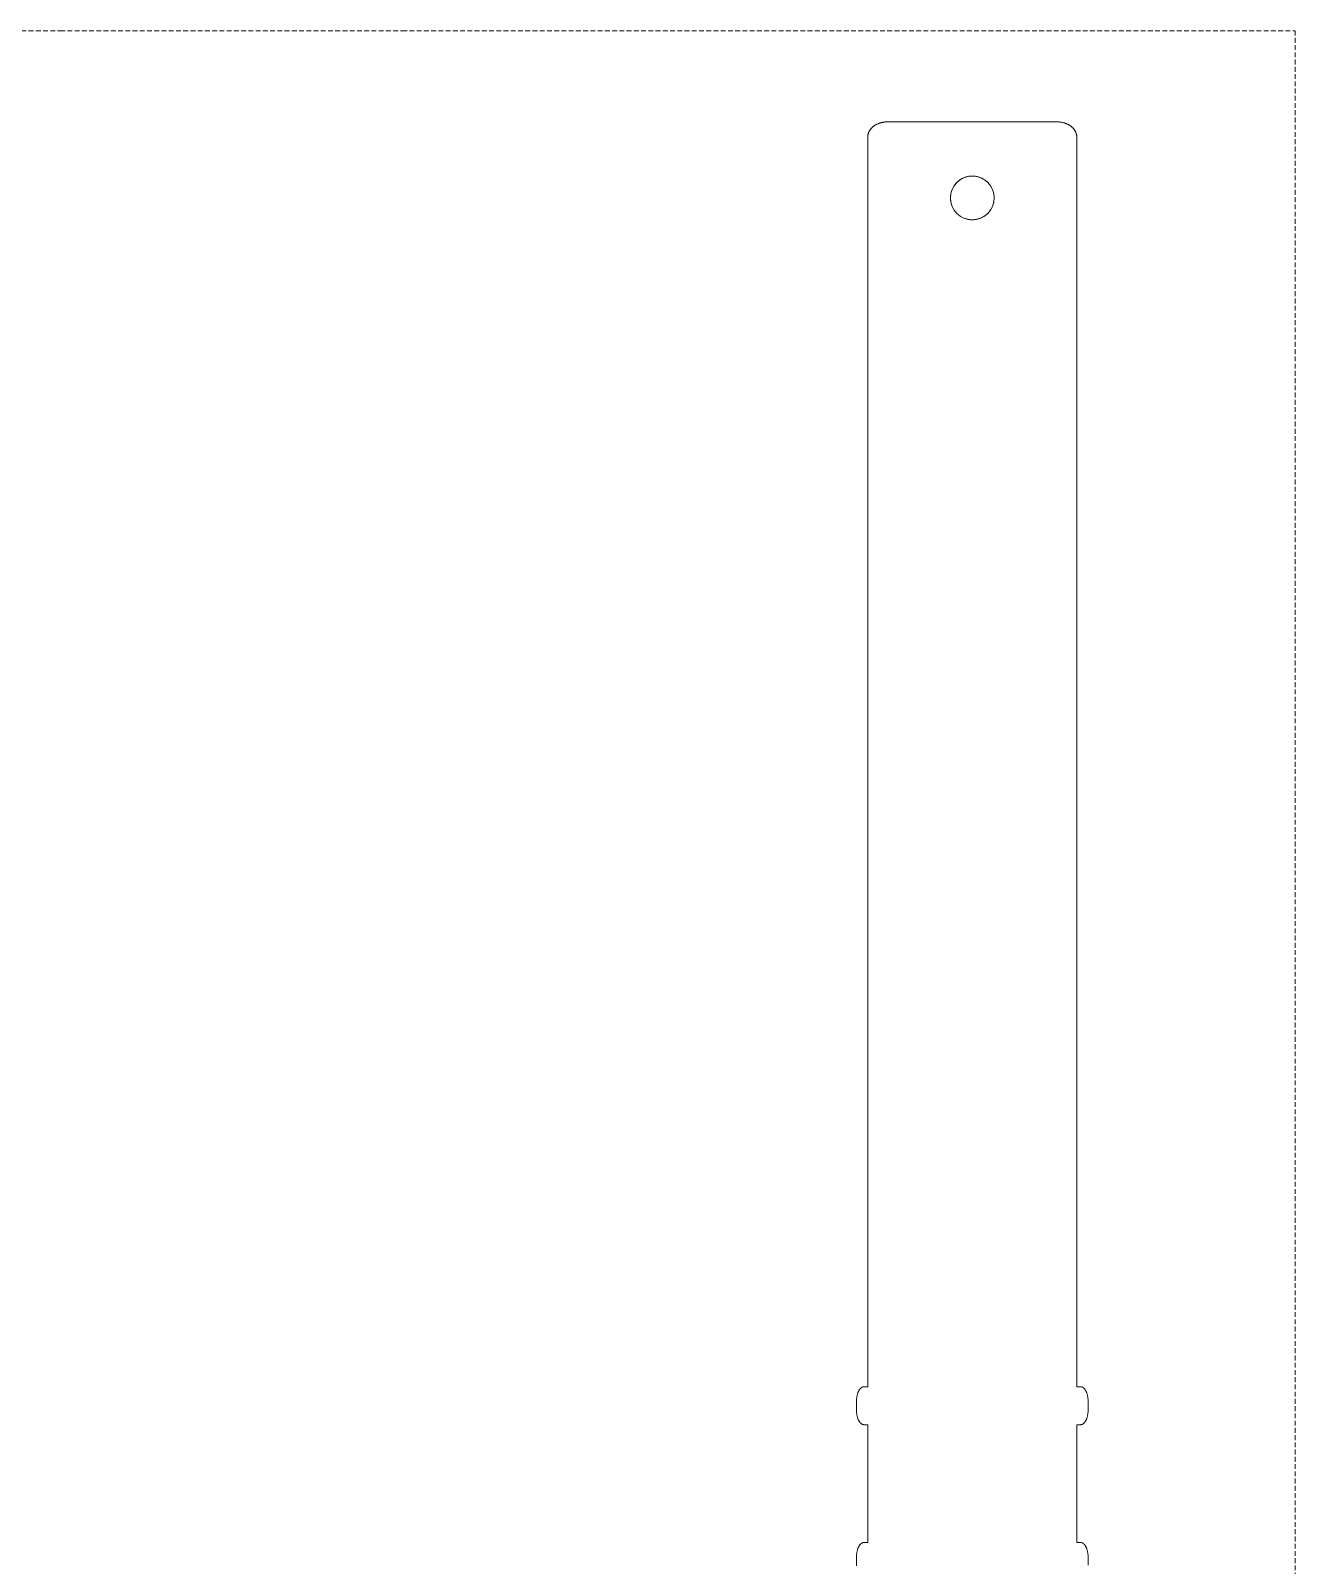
# Model space of a CAD drawing. Header units: millimetres. Extents: x -779 to 3049, y 55 to 2500.
# Drawn here: x 1187.6 to 1520.4, y 412.8 to 816.7 of the extents above; entities that cross this region are included whole.
import ezdxf

# ---------------------------------------------------------------- set-up
doc = ezdxf.new("R2010")
doc.units = ezdxf.units.MM
doc.linetypes.add('HIDDEN', pattern=[1.905, 1.27, -0.635])
doc.layers.add('ZANO_R', color=7, linetype='Continuous', lineweight=0)
doc.layers.add('ZANO_R_przerywana', color=7, linetype='HIDDEN', lineweight=0)

msp = doc.modelspace()

# ---------------------------------------------------------------- linework, layer by layer
at = {"layer": 'ZANO_R'}
for p, q in [((1409.37, 791.49), (1409.28, 791.42)), ((1409.46, 791.56), (1409.37, 791.49)), ((1409.56, 791.63), (1409.46, 791.56)), ((1409.65, 791.69), (1409.56, 791.63)), ((1409.75, 791.76), (1409.65, 791.69)), ((1409.85, 791.82), (1409.75, 791.76)), ((1409.95, 791.88), (1409.85, 791.82)), ((1410.05, 791.94), (1409.95, 791.88)), ((1410.15, 791.99), (1410.05, 791.94)), ((1410.26, 792.04), (1410.15, 791.99)), ((1410.36, 792.09), (1410.26, 792.04)), ((1410.47, 792.14), (1410.36, 792.09)), ((1410.58, 792.19), (1410.47, 792.14)), ((1410.69, 792.23), (1410.58, 792.19)), ((1410.79, 792.27), (1410.69, 792.23)), ((1410.9, 792.31), (1410.79, 792.27)), ((1411.02, 792.35), (1410.9, 792.31)), ((1411.13, 792.39), (1411.02, 792.35)), ((1411.25, 792.42), (1411.13, 792.39)), ((1411.37, 792.45), (1411.25, 792.42)), ((1411.5, 792.48), (1411.37, 792.45)), ((1411.62, 792.51), (1411.5, 792.48)), ((1411.74, 792.54), (1411.62, 792.51)), ((1411.86, 792.56), (1411.74, 792.54)), ((1411.99, 792.58), (1411.86, 792.56)), ((1412.11, 792.6), (1411.99, 792.58)), ((1412.23, 792.61), (1412.11, 792.6)), ((1412.36, 792.63), (1412.23, 792.61)), ((1412.48, 792.64), (1412.36, 792.63)), ((1412.61, 792.65), (1412.48, 792.64)), ((1412.73, 792.65), (1412.61, 792.65)), ((1412.86, 792.66), (1412.73, 792.65)), ((1412.98, 792.66), (1412.86, 792.66)), ((1418.29, 792.66), (1412.98, 792.66)), ((1419.26, 792.66), (1418.29, 792.66)), ((1451.46, 792.66), (1419.26, 792.66)), ((1452.43, 792.66), (1451.46, 792.66)), ((1457.74, 792.66), (1452.43, 792.66)), ((1457.86, 792.66), (1457.74, 792.66)), ((1457.99, 792.65), (1457.86, 792.66)), ((1458.11, 792.65), (1457.99, 792.65)), ((1458.24, 792.64), (1458.11, 792.65)), ((1458.36, 792.63), (1458.24, 792.64)), ((1458.49, 792.61), (1458.36, 792.63)), ((1458.61, 792.6), (1458.49, 792.61)), ((1458.73, 792.58), (1458.61, 792.6)), ((1458.86, 792.56), (1458.73, 792.58)), ((1458.98, 792.54), (1458.86, 792.56)), ((1459.1, 792.51), (1458.98, 792.54)), ((1459.22, 792.48), (1459.1, 792.51)), ((1459.35, 792.45), (1459.22, 792.48)), ((1459.47, 792.42), (1459.35, 792.45)), ((1459.59, 792.39), (1459.47, 792.42)), ((1459.71, 792.35), (1459.59, 792.39)), ((1459.82, 792.31), (1459.71, 792.35)), ((1459.93, 792.27), (1459.82, 792.31)), ((1460.04, 792.23), (1459.93, 792.27)), ((1460.14, 792.19), (1460.04, 792.23)), ((1460.25, 792.14), (1460.14, 792.19)), ((1460.36, 792.09), (1460.25, 792.14)), ((1460.46, 792.04), (1460.36, 792.09)), ((1460.57, 791.99), (1460.46, 792.04)), ((1460.67, 791.94), (1460.57, 791.99)), ((1460.77, 791.88), (1460.67, 791.94)), ((1460.87, 791.82), (1460.77, 791.88)), ((1460.97, 791.76), (1460.87, 791.82)), ((1461.07, 791.69), (1460.97, 791.76)), ((1461.17, 791.63), (1461.07, 791.69)), ((1461.26, 791.56), (1461.17, 791.63)), ((1461.35, 791.49), (1461.26, 791.56)), ((1461.44, 791.42), (1461.35, 791.49)), ((1407.87, 788.85), (1407.86, 788.76)), ((1407.86, 788.76), (1407.86, 788.66)), ((1407.86, 788.66), (1407.86, 757.66)), ((1407.89, 789.05), (1407.87, 788.95)), ((1407.87, 788.95), (1407.87, 788.85)), ((1407.9, 789.15), (1407.89, 789.05)), ((1407.92, 789.25), (1407.9, 789.15)), ((1407.94, 789.34), (1407.92, 789.25)), ((1407.96, 789.44), (1407.94, 789.34)), ((1407.99, 789.54), (1407.96, 789.44)), ((1408.02, 789.64), (1407.99, 789.54)), ((1408.05, 789.73), (1408.02, 789.64)), ((1408.09, 789.83), (1408.05, 789.73)), ((1408.13, 789.93), (1408.09, 789.83)), ((1408.17, 790.02), (1408.13, 789.93)), ((1408.21, 790.11), (1408.17, 790.02)), ((1408.26, 790.2), (1408.21, 790.11)), ((1408.31, 790.3), (1408.26, 790.2)), ((1408.36, 790.39), (1408.31, 790.3)), ((1408.42, 790.48), (1408.36, 790.39)), ((1408.48, 790.56), (1408.42, 790.48)), ((1408.54, 790.65), (1408.48, 790.56)), ((1408.61, 790.73), (1408.54, 790.65)), ((1408.67, 790.82), (1408.61, 790.73)), ((1408.74, 790.9), (1408.67, 790.82)), ((1408.81, 790.98), (1408.74, 790.9)), ((1408.89, 791.06), (1408.81, 790.98)), ((1408.96, 791.13), (1408.89, 791.06)), ((1409.04, 791.21), (1408.96, 791.13)), ((1409.12, 791.28), (1409.04, 791.21)), ((1409.2, 791.35), (1409.12, 791.28)), ((1409.28, 791.42), (1409.2, 791.35)), ((1461.52, 791.35), (1461.44, 791.42)), ((1461.6, 791.28), (1461.52, 791.35)), ((1461.68, 791.21), (1461.6, 791.28)), ((1461.76, 791.13), (1461.68, 791.21)), ((1461.83, 791.06), (1461.76, 791.13)), ((1461.91, 790.98), (1461.83, 791.06)), ((1461.98, 790.9), (1461.91, 790.98)), ((1462.05, 790.82), (1461.98, 790.9)), ((1462.11, 790.73), (1462.05, 790.82)), ((1462.18, 790.65), (1462.11, 790.73)), ((1462.24, 790.56), (1462.18, 790.65)), ((1462.3, 790.48), (1462.24, 790.56)), ((1462.36, 790.39), (1462.3, 790.48)), ((1462.41, 790.3), (1462.36, 790.39)), ((1462.46, 790.2), (1462.41, 790.3)), ((1462.51, 790.11), (1462.46, 790.2)), ((1462.55, 790.02), (1462.51, 790.11)), ((1462.6, 789.93), (1462.55, 790.02)), ((1462.63, 789.83), (1462.6, 789.93)), ((1462.67, 789.73), (1462.63, 789.83)), ((1462.7, 789.64), (1462.67, 789.73)), ((1462.73, 789.54), (1462.7, 789.64)), ((1462.76, 789.44), (1462.73, 789.54)), ((1462.78, 789.34), (1462.76, 789.44)), ((1462.8, 789.25), (1462.78, 789.34)), ((1462.82, 789.15), (1462.8, 789.25)), ((1462.84, 789.05), (1462.82, 789.15)), ((1462.85, 788.95), (1462.84, 789.05)), ((1462.85, 788.85), (1462.85, 788.95)), ((1462.86, 788.76), (1462.85, 788.85)), ((1462.86, 788.66), (1462.86, 788.76)), ((1462.86, 757.66), (1462.86, 788.66)), ((1430.3, 775.39), (1430.21, 775.21)), ((1430.4, 775.56), (1430.3, 775.39)), ((1430.5, 775.73), (1430.4, 775.56)), ((1430.61, 775.89), (1430.5, 775.73)), ((1430.72, 776.05), (1430.61, 775.89)), ((1430.84, 776.21), (1430.72, 776.05)), ((1430.96, 776.36), (1430.84, 776.21)), ((1431.09, 776.51), (1430.96, 776.36)), ((1431.23, 776.65), (1431.09, 776.51)), ((1431.36, 776.79), (1431.23, 776.65)), ((1431.51, 776.92), (1431.36, 776.79)), ((1431.66, 777.05), (1431.51, 776.92)), ((1431.81, 777.18), (1431.66, 777.05)), ((1431.96, 777.3), (1431.81, 777.18)), ((1432.12, 777.41), (1431.96, 777.3)), ((1432.29, 777.52), (1432.12, 777.41)), ((1432.46, 777.62), (1432.29, 777.52)), ((1432.63, 777.72), (1432.46, 777.62)), ((1432.8, 777.81), (1432.63, 777.72)), ((1432.98, 777.89), (1432.8, 777.81)), ((1433.16, 777.97), (1432.98, 777.89)), ((1433.34, 778.04), (1433.16, 777.97)), ((1433.53, 778.11), (1433.34, 778.04)), ((1433.71, 778.17), (1433.53, 778.11)), ((1433.9, 778.22), (1433.71, 778.17)), ((1434.09, 778.26), (1433.9, 778.22)), ((1434.29, 778.3), (1434.09, 778.26)), ((1434.48, 778.34), (1434.29, 778.3)), ((1434.67, 778.37), (1434.48, 778.34)), ((1434.87, 778.39), (1434.67, 778.37)), ((1435.07, 778.4), (1434.87, 778.39)), ((1435.26, 778.41), (1435.07, 778.4)), ((1435.46, 778.41), (1435.26, 778.41)), ((1435.65, 778.4), (1435.46, 778.41)), ((1435.85, 778.39), (1435.65, 778.4)), ((1436.05, 778.37), (1435.85, 778.39)), ((1436.24, 778.34), (1436.05, 778.37)), ((1436.43, 778.31), (1436.24, 778.34)), ((1436.63, 778.27), (1436.43, 778.31)), ((1436.82, 778.22), (1436.63, 778.27)), ((1437.01, 778.17), (1436.82, 778.22)), ((1437.19, 778.11), (1437.01, 778.17)), ((1437.38, 778.04), (1437.19, 778.11)), ((1437.56, 777.97), (1437.38, 778.04)), ((1437.74, 777.89), (1437.56, 777.97)), ((1437.92, 777.81), (1437.74, 777.89)), ((1438.09, 777.72), (1437.92, 777.81)), ((1438.26, 777.62), (1438.09, 777.72)), ((1438.43, 777.52), (1438.26, 777.62)), ((1438.6, 777.41), (1438.43, 777.52)), ((1438.76, 777.3), (1438.6, 777.41)), ((1438.91, 777.18), (1438.76, 777.3)), ((1439.06, 777.05), (1438.91, 777.18)), ((1439.21, 776.93), (1439.06, 777.05)), ((1439.36, 776.79), (1439.21, 776.93)), ((1439.49, 776.65), (1439.36, 776.79)), ((1439.63, 776.51), (1439.49, 776.65)), ((1439.76, 776.36), (1439.63, 776.51)), ((1439.88, 776.21), (1439.76, 776.36)), ((1440, 776.05), (1439.88, 776.21)), ((1440.11, 775.89), (1440, 776.05)), ((1440.22, 775.73), (1440.11, 775.89)), ((1440.32, 775.56), (1440.22, 775.73)), ((1440.42, 775.39), (1440.32, 775.56)), ((1440.51, 775.21), (1440.42, 775.39)), ((1429.62, 772.95), (1429.61, 772.75)), ((1429.61, 772.75), (1429.61, 772.56)), ((1429.61, 772.56), (1429.62, 772.36)), ((1429.63, 773.15), (1429.62, 772.95)), ((1429.62, 772.36), (1429.63, 772.17)), ((1429.65, 773.34), (1429.63, 773.15)), ((1429.63, 772.17), (1429.65, 771.97)), ((1429.68, 773.54), (1429.65, 773.34)), ((1429.65, 771.97), (1429.68, 771.78)), ((1429.71, 773.73), (1429.68, 773.54)), ((1429.68, 771.78), (1429.71, 771.58)), ((1429.75, 773.92), (1429.71, 773.73)), ((1429.71, 771.58), (1429.75, 771.39)), ((1429.8, 774.11), (1429.75, 773.92)), ((1429.75, 771.39), (1429.8, 771.2)), ((1429.85, 774.3), (1429.8, 774.11)), ((1429.91, 774.49), (1429.85, 774.3)), ((1429.98, 774.67), (1429.91, 774.49)), ((1430.05, 774.86), (1429.98, 774.67)), ((1430.13, 775.04), (1430.05, 774.86)), ((1430.21, 775.21), (1430.13, 775.04)), ((1440.59, 775.04), (1440.51, 775.21)), ((1440.67, 774.86), (1440.59, 775.04)), ((1440.74, 774.67), (1440.67, 774.86)), ((1440.81, 774.49), (1440.74, 774.67)), ((1440.87, 774.3), (1440.81, 774.49)), ((1440.92, 774.11), (1440.87, 774.3)), ((1440.97, 773.92), (1440.92, 774.11)), ((1440.92, 771.2), (1440.97, 771.39)), ((1441.01, 773.73), (1440.97, 773.92)), ((1440.97, 771.39), (1441.01, 771.58)), ((1441.04, 773.54), (1441.01, 773.73)), ((1441.01, 771.58), (1441.04, 771.78)), ((1441.07, 773.34), (1441.04, 773.54)), ((1441.04, 771.78), (1441.07, 771.97)), ((1441.09, 773.15), (1441.07, 773.34)), ((1441.07, 771.97), (1441.09, 772.17)), ((1441.1, 772.95), (1441.09, 773.15)), ((1441.09, 772.17), (1441.1, 772.36)), ((1441.11, 772.75), (1441.1, 772.95)), ((1441.1, 772.36), (1441.11, 772.56)), ((1441.11, 772.56), (1441.11, 772.75)), ((1429.8, 771.2), (1429.85, 771.01)), ((1429.85, 771.01), (1429.91, 770.82)), ((1429.91, 770.82), (1429.98, 770.64)), ((1429.98, 770.64), (1430.05, 770.46)), ((1430.05, 770.46), (1430.13, 770.28)), ((1430.13, 770.28), (1430.21, 770.1)), ((1430.21, 770.1), (1430.3, 769.92)), ((1430.3, 769.92), (1430.4, 769.75)), ((1430.4, 769.75), (1430.5, 769.58)), ((1430.5, 769.58), (1430.61, 769.42)), ((1430.61, 769.42), (1430.72, 769.26)), ((1430.72, 769.26), (1430.84, 769.1)), ((1430.84, 769.1), (1430.96, 768.95)), ((1430.96, 768.95), (1431.09, 768.8)), ((1431.09, 768.8), (1431.23, 768.66)), ((1431.23, 768.66), (1431.36, 768.52)), ((1431.36, 768.52), (1431.51, 768.39)), ((1431.51, 768.39), (1431.66, 768.26)), ((1431.66, 768.26), (1431.81, 768.13)), ((1431.81, 768.13), (1431.97, 768.02)), ((1431.97, 768.02), (1432.13, 767.9)), ((1432.13, 767.9), (1432.29, 767.79)), ((1432.29, 767.79), (1432.46, 767.69)), ((1432.46, 767.69), (1432.63, 767.6)), ((1432.63, 767.6), (1432.8, 767.51)), ((1432.8, 767.51), (1432.98, 767.42)), ((1432.98, 767.42), (1433.16, 767.34)), ((1433.16, 767.34), (1433.34, 767.27)), ((1433.34, 767.27), (1433.53, 767.21)), ((1437.19, 767.21), (1437.38, 767.27)), ((1437.38, 767.27), (1437.56, 767.34)), ((1437.56, 767.34), (1437.74, 767.42)), ((1437.74, 767.42), (1437.92, 767.51)), ((1437.92, 767.51), (1438.09, 767.6)), ((1438.09, 767.6), (1438.26, 767.69)), ((1438.26, 767.69), (1438.43, 767.8)), ((1438.43, 767.8), (1438.6, 767.9)), ((1438.6, 767.9), (1438.76, 768.02)), ((1438.76, 768.02), (1438.91, 768.13)), ((1438.91, 768.13), (1439.07, 768.26)), ((1439.07, 768.26), (1439.21, 768.39)), ((1439.21, 768.39), (1439.36, 768.52)), ((1439.36, 768.52), (1439.5, 768.66)), ((1439.5, 768.66), (1439.63, 768.8)), ((1439.63, 768.8), (1439.76, 768.95)), ((1439.76, 768.95), (1439.88, 769.1)), ((1439.88, 769.1), (1440, 769.26)), ((1440, 769.26), (1440.11, 769.42)), ((1440.11, 769.42), (1440.22, 769.59)), ((1440.22, 769.59), (1440.32, 769.75)), ((1440.32, 769.75), (1440.42, 769.92)), ((1440.42, 769.92), (1440.51, 770.1)), ((1440.51, 770.1), (1440.59, 770.28)), ((1440.59, 770.28), (1440.67, 770.46)), ((1440.67, 770.46), (1440.74, 770.64)), ((1440.74, 770.64), (1440.81, 770.82)), ((1440.81, 770.82), (1440.87, 771.01)), ((1440.87, 771.01), (1440.92, 771.2)), ((1433.53, 767.21), (1433.72, 767.15)), ((1433.72, 767.15), (1433.9, 767.09)), ((1433.9, 767.09), (1434.1, 767.05)), ((1434.1, 767.05), (1434.29, 767.01)), ((1434.29, 767.01), (1434.48, 766.97)), ((1434.48, 766.97), (1434.68, 766.95)), ((1434.68, 766.95), (1434.87, 766.93)), ((1434.87, 766.93), (1435.07, 766.91)), ((1435.07, 766.91), (1435.26, 766.91)), ((1435.26, 766.91), (1435.46, 766.91)), ((1435.46, 766.91), (1435.66, 766.91)), ((1435.66, 766.91), (1435.85, 766.93)), ((1435.85, 766.93), (1436.05, 766.95)), ((1436.05, 766.95), (1436.24, 766.97)), ((1436.24, 766.97), (1436.43, 767.01)), ((1436.43, 767.01), (1436.63, 767.05)), ((1436.63, 767.05), (1436.82, 767.09)), ((1436.82, 767.09), (1437.01, 767.15)), ((1437.01, 767.15), (1437.19, 767.21)), ((1407.86, 757.66), (1407.86, 511.38)), ((1462.86, 511.38), (1462.86, 757.66)), ((1407.86, 511.38), (1407.86, 459.85)), ((1462.86, 459.85), (1462.86, 511.38)), ((1404.88, 456.39), (1404.87, 456.21)), ((1404.89, 456.58), (1404.88, 456.39)), ((1404.91, 456.76), (1404.89, 456.58)), ((1404.94, 456.95), (1404.91, 456.76)), ((1404.97, 457.14), (1404.94, 456.95)), ((1405, 457.32), (1404.97, 457.14)), ((1405.04, 457.51), (1405, 457.32)), ((1405.08, 457.69), (1405.04, 457.51)), ((1405.13, 457.86), (1405.08, 457.69)), ((1405.19, 458.04), (1405.13, 457.86)), ((1405.24, 458.21), (1405.19, 458.04)), ((1405.28, 458.29), (1405.24, 458.21)), ((1405.31, 458.37), (1405.28, 458.29)), ((1405.34, 458.45), (1405.31, 458.37)), ((1405.37, 458.53), (1405.34, 458.45)), ((1405.41, 458.6), (1405.37, 458.53)), ((1405.45, 458.68), (1405.41, 458.6)), ((1405.48, 458.75), (1405.45, 458.68)), ((1405.52, 458.82), (1405.48, 458.75)), ((1405.56, 458.89), (1405.52, 458.82)), ((1405.6, 458.95), (1405.56, 458.89)), ((1405.64, 459.02), (1405.6, 458.95)), ((1405.68, 459.08), (1405.64, 459.02)), ((1405.72, 459.14), (1405.68, 459.08)), ((1405.77, 459.2), (1405.72, 459.14)), ((1405.81, 459.25), (1405.77, 459.2)), ((1405.85, 459.3), (1405.81, 459.25)), ((1405.9, 459.36), (1405.85, 459.3)), ((1405.94, 459.4), (1405.9, 459.36)), ((1405.99, 459.45), (1405.94, 459.4)), ((1406.03, 459.49), (1405.99, 459.45)), ((1406.08, 459.53), (1406.03, 459.49)), ((1406.12, 459.57), (1406.08, 459.53)), ((1406.15, 459.59), (1406.12, 459.57)), ((1406.17, 459.6), (1406.15, 459.59)), ((1406.19, 459.62), (1406.17, 459.6)), ((1406.22, 459.64), (1406.19, 459.62)), ((1406.24, 459.65), (1406.22, 459.64)), ((1406.26, 459.67), (1406.24, 459.65)), ((1406.29, 459.68), (1406.26, 459.67)), ((1406.31, 459.7), (1406.29, 459.68)), ((1406.33, 459.71), (1406.31, 459.7)), ((1406.36, 459.72), (1406.33, 459.71)), ((1406.38, 459.73), (1406.36, 459.72)), ((1406.4, 459.74), (1406.38, 459.73)), ((1406.43, 459.75), (1406.4, 459.74)), ((1406.45, 459.76), (1406.43, 459.75)), ((1406.47, 459.77), (1406.45, 459.76)), ((1406.5, 459.78), (1406.47, 459.77)), ((1406.52, 459.79), (1406.5, 459.78)), ((1406.54, 459.8), (1406.52, 459.79)), ((1406.57, 459.81), (1406.54, 459.8)), ((1406.59, 459.81), (1406.57, 459.81)), ((1406.61, 459.82), (1406.59, 459.81)), ((1406.64, 459.82), (1406.61, 459.82)), ((1406.66, 459.83), (1406.64, 459.82)), ((1406.68, 459.83), (1406.66, 459.83)), ((1406.7, 459.84), (1406.68, 459.83)), ((1406.73, 459.84), (1406.7, 459.84)), ((1406.75, 459.84), (1406.73, 459.84)), ((1406.77, 459.85), (1406.75, 459.84)), ((1406.79, 459.85), (1406.77, 459.85)), ((1406.82, 459.85), (1406.79, 459.85)), ((1406.84, 459.85), (1406.82, 459.85)), ((1406.86, 459.85), (1406.84, 459.85)), ((1407.86, 459.85), (1406.86, 459.85)), ((1463.86, 459.85), (1462.86, 459.85)), ((1463.88, 459.85), (1463.86, 459.85)), ((1463.9, 459.85), (1463.88, 459.85)), ((1463.93, 459.85), (1463.9, 459.85)), ((1463.95, 459.85), (1463.93, 459.85)), ((1463.97, 459.84), (1463.95, 459.85)), ((1463.99, 459.84), (1463.97, 459.84)), ((1464.02, 459.84), (1463.99, 459.84)), ((1464.04, 459.83), (1464.02, 459.84)), ((1464.06, 459.83), (1464.04, 459.83)), ((1464.09, 459.82), (1464.06, 459.83)), ((1464.11, 459.82), (1464.09, 459.82)), ((1464.13, 459.81), (1464.11, 459.82)), ((1464.15, 459.81), (1464.13, 459.81)), ((1464.18, 459.8), (1464.15, 459.81)), ((1464.2, 459.79), (1464.18, 459.8)), ((1464.22, 459.78), (1464.2, 459.79)), ((1464.25, 459.77), (1464.22, 459.78)), ((1464.27, 459.76), (1464.25, 459.77)), ((1464.29, 459.75), (1464.27, 459.76)), ((1464.32, 459.74), (1464.29, 459.75)), ((1464.34, 459.73), (1464.32, 459.74)), ((1464.36, 459.72), (1464.34, 459.73)), ((1464.39, 459.71), (1464.36, 459.72)), ((1464.41, 459.7), (1464.39, 459.71)), ((1464.43, 459.68), (1464.41, 459.7)), ((1464.46, 459.67), (1464.43, 459.68)), ((1464.48, 459.65), (1464.46, 459.67)), ((1464.5, 459.64), (1464.48, 459.65)), ((1464.53, 459.62), (1464.5, 459.64)), ((1464.55, 459.6), (1464.53, 459.62)), ((1464.57, 459.59), (1464.55, 459.6)), ((1464.6, 459.57), (1464.57, 459.59)), ((1464.64, 459.53), (1464.6, 459.57)), ((1464.69, 459.49), (1464.64, 459.53)), ((1464.73, 459.45), (1464.69, 459.49)), ((1464.78, 459.4), (1464.73, 459.45)), ((1464.82, 459.36), (1464.78, 459.4)), ((1464.87, 459.3), (1464.82, 459.36)), ((1464.91, 459.25), (1464.87, 459.3)), ((1464.95, 459.2), (1464.91, 459.25)), ((1465, 459.14), (1464.95, 459.2)), ((1465.04, 459.08), (1465, 459.14)), ((1465.08, 459.02), (1465.04, 459.08)), ((1465.12, 458.95), (1465.08, 459.02)), ((1465.16, 458.89), (1465.12, 458.95)), ((1465.2, 458.82), (1465.16, 458.89)), ((1465.24, 458.75), (1465.2, 458.82)), ((1465.27, 458.68), (1465.24, 458.75)), ((1465.31, 458.6), (1465.27, 458.68)), ((1465.35, 458.53), (1465.31, 458.6)), ((1465.38, 458.45), (1465.35, 458.53)), ((1465.41, 458.37), (1465.38, 458.45)), ((1465.45, 458.29), (1465.41, 458.37)), ((1465.48, 458.21), (1465.45, 458.29)), ((1465.53, 458.04), (1465.48, 458.21)), ((1465.59, 457.86), (1465.53, 458.04)), ((1465.64, 457.69), (1465.59, 457.86)), ((1465.68, 457.51), (1465.64, 457.69)), ((1465.72, 457.32), (1465.68, 457.51)), ((1465.75, 457.14), (1465.72, 457.32)), ((1465.78, 456.95), (1465.75, 457.14)), ((1465.81, 456.76), (1465.78, 456.95)), ((1465.83, 456.58), (1465.81, 456.76)), ((1465.84, 456.39), (1465.83, 456.58)), ((1465.85, 456.21), (1465.84, 456.39)), ((1404.87, 456.21), (1404.86, 456.03)), ((1404.86, 456.03), (1404.86, 455.85)), ((1404.86, 455.85), (1404.86, 453.85)), ((1404.86, 453.85), (1404.86, 453.67)), ((1404.86, 453.67), (1404.87, 453.49)), ((1404.87, 453.49), (1404.88, 453.31)), ((1404.88, 453.31), (1404.89, 453.12)), ((1404.89, 453.12), (1404.91, 452.94)), ((1404.91, 452.94), (1404.94, 452.75)), ((1404.94, 452.75), (1404.97, 452.56)), ((1404.97, 452.56), (1405, 452.38)), ((1405, 452.38), (1405.04, 452.19)), ((1465.68, 452.19), (1465.72, 452.38)), ((1465.72, 452.38), (1465.75, 452.56)), ((1465.75, 452.56), (1465.78, 452.75)), ((1465.78, 452.75), (1465.81, 452.94)), ((1465.81, 452.94), (1465.83, 453.12)), ((1465.83, 453.12), (1465.84, 453.31)), ((1465.84, 453.31), (1465.85, 453.49)), ((1465.86, 456.03), (1465.85, 456.21)), ((1465.85, 453.49), (1465.86, 453.67)), ((1465.86, 455.85), (1465.86, 456.03)), ((1465.86, 453.85), (1465.86, 455.85)), ((1465.86, 453.67), (1465.86, 453.85)), ((1405.04, 452.19), (1405.08, 452.01)), ((1405.08, 452.01), (1405.13, 451.83)), ((1405.13, 451.83), (1405.19, 451.66)), ((1405.19, 451.66), (1405.24, 451.49)), ((1405.24, 451.49), (1405.28, 451.41)), ((1405.28, 451.41), (1405.31, 451.33)), ((1405.31, 451.33), (1405.34, 451.25)), ((1405.34, 451.25), (1405.37, 451.17)), ((1405.37, 451.17), (1405.41, 451.1)), ((1405.41, 451.1), (1405.45, 451.02)), ((1405.45, 451.02), (1405.48, 450.95)), ((1405.48, 450.95), (1405.52, 450.88)), ((1405.52, 450.88), (1405.56, 450.81)), ((1405.56, 450.81), (1405.6, 450.74)), ((1405.6, 450.74), (1405.64, 450.68)), ((1405.64, 450.68), (1405.68, 450.62)), ((1405.68, 450.62), (1405.72, 450.56)), ((1405.72, 450.56), (1405.77, 450.5)), ((1405.77, 450.5), (1405.81, 450.45)), ((1405.81, 450.45), (1405.85, 450.39)), ((1405.85, 450.39), (1405.9, 450.34)), ((1405.9, 450.34), (1405.94, 450.3)), ((1405.94, 450.3), (1405.99, 450.25)), ((1405.99, 450.25), (1406.03, 450.21)), ((1406.03, 450.21), (1406.08, 450.17)), ((1406.08, 450.17), (1406.12, 450.13)), ((1406.12, 450.13), (1406.15, 450.11)), ((1406.15, 450.11), (1406.17, 450.1)), ((1406.17, 450.1), (1406.19, 450.08)), ((1406.19, 450.08), (1406.22, 450.06)), ((1406.22, 450.06), (1406.24, 450.05)), ((1406.24, 450.05), (1406.26, 450.03)), ((1406.26, 450.03), (1406.29, 450.02)), ((1406.29, 450.02), (1406.31, 450)), ((1406.31, 450), (1406.33, 449.99)), ((1406.33, 449.99), (1406.36, 449.98)), ((1406.36, 449.98), (1406.38, 449.97)), ((1406.38, 449.97), (1406.4, 449.96)), ((1406.4, 449.96), (1406.43, 449.94)), ((1406.43, 449.94), (1406.45, 449.93)), ((1406.45, 449.93), (1406.47, 449.93)), ((1406.47, 449.93), (1406.5, 449.92)), ((1406.5, 449.92), (1406.52, 449.91)), ((1406.52, 449.91), (1406.54, 449.9)), ((1406.54, 449.9), (1406.57, 449.89)), ((1406.57, 449.89), (1406.59, 449.89)), ((1406.59, 449.89), (1406.61, 449.88)), ((1406.61, 449.88), (1406.64, 449.88)), ((1406.64, 449.88), (1406.66, 449.87)), ((1406.66, 449.87), (1406.68, 449.87)), ((1406.68, 449.87), (1406.7, 449.86)), ((1406.7, 449.86), (1406.73, 449.86)), ((1406.73, 449.86), (1406.75, 449.86)), ((1406.75, 449.86), (1406.77, 449.85)), ((1406.77, 449.85), (1406.79, 449.85)), ((1406.79, 449.85), (1406.82, 449.85)), ((1406.82, 449.85), (1406.84, 449.85)), ((1406.84, 449.85), (1406.86, 449.85)), ((1406.86, 449.85), (1407.86, 449.85)), ((1407.86, 449.85), (1407.86, 418.85)), ((1462.86, 418.85), (1462.86, 449.85)), ((1462.86, 449.85), (1463.86, 449.85)), ((1463.86, 449.85), (1463.88, 449.85)), ((1463.88, 449.85), (1463.9, 449.85)), ((1463.9, 449.85), (1463.93, 449.85)), ((1463.93, 449.85), (1463.95, 449.85)), ((1463.95, 449.85), (1463.97, 449.86)), ((1463.97, 449.86), (1463.99, 449.86)), ((1463.99, 449.86), (1464.02, 449.86)), ((1464.02, 449.86), (1464.04, 449.87)), ((1464.04, 449.87), (1464.06, 449.87)), ((1464.06, 449.87), (1464.09, 449.88)), ((1464.09, 449.88), (1464.11, 449.88)), ((1464.11, 449.88), (1464.13, 449.89)), ((1464.13, 449.89), (1464.15, 449.89)), ((1464.15, 449.89), (1464.18, 449.9)), ((1464.18, 449.9), (1464.2, 449.91)), ((1464.2, 449.91), (1464.22, 449.92)), ((1464.22, 449.92), (1464.25, 449.93)), ((1464.25, 449.93), (1464.27, 449.93)), ((1464.27, 449.93), (1464.29, 449.94)), ((1464.29, 449.94), (1464.32, 449.96)), ((1464.32, 449.96), (1464.34, 449.97)), ((1464.34, 449.97), (1464.36, 449.98)), ((1464.36, 449.98), (1464.39, 449.99)), ((1464.39, 449.99), (1464.41, 450)), ((1464.41, 450), (1464.43, 450.02)), ((1464.43, 450.02), (1464.46, 450.03)), ((1464.46, 450.03), (1464.48, 450.05)), ((1464.48, 450.05), (1464.5, 450.06)), ((1464.5, 450.06), (1464.53, 450.08)), ((1464.53, 450.08), (1464.55, 450.1)), ((1464.55, 450.1), (1464.57, 450.11)), ((1464.57, 450.11), (1464.6, 450.13)), ((1464.6, 450.13), (1464.64, 450.17)), ((1464.64, 450.17), (1464.69, 450.21)), ((1464.69, 450.21), (1464.73, 450.25)), ((1464.73, 450.25), (1464.78, 450.3)), ((1464.78, 450.3), (1464.82, 450.34)), ((1464.82, 450.34), (1464.87, 450.39)), ((1464.87, 450.39), (1464.91, 450.45)), ((1464.91, 450.45), (1464.95, 450.5)), ((1464.95, 450.5), (1465, 450.56)), ((1465, 450.56), (1465.04, 450.62)), ((1465.04, 450.62), (1465.08, 450.68)), ((1465.08, 450.68), (1465.12, 450.74)), ((1465.12, 450.74), (1465.16, 450.81)), ((1465.16, 450.81), (1465.2, 450.88)), ((1465.2, 450.88), (1465.24, 450.95)), ((1465.24, 450.95), (1465.27, 451.02)), ((1465.27, 451.02), (1465.31, 451.1)), ((1465.31, 451.1), (1465.35, 451.17)), ((1465.35, 451.17), (1465.38, 451.25)), ((1465.38, 451.25), (1465.41, 451.33)), ((1465.41, 451.33), (1465.45, 451.41)), ((1465.45, 451.41), (1465.48, 451.49)), ((1465.48, 451.49), (1465.53, 451.66)), ((1465.53, 451.66), (1465.59, 451.83)), ((1465.59, 451.83), (1465.64, 452.01)), ((1465.64, 452.01), (1465.68, 452.19)), ((1404.94, 415.95), (1404.91, 415.76)), ((1404.97, 416.14), (1404.94, 415.95)), ((1405, 416.32), (1404.97, 416.14)), ((1405.04, 416.51), (1405, 416.32)), ((1405.08, 416.69), (1405.04, 416.51)), ((1405.13, 416.86), (1405.08, 416.69)), ((1405.19, 417.04), (1405.13, 416.86)), ((1405.24, 417.21), (1405.19, 417.04)), ((1405.28, 417.29), (1405.24, 417.21)), ((1405.31, 417.37), (1405.28, 417.29)), ((1405.34, 417.45), (1405.31, 417.37)), ((1405.37, 417.53), (1405.34, 417.45)), ((1405.41, 417.6), (1405.37, 417.53)), ((1405.45, 417.68), (1405.41, 417.6)), ((1405.48, 417.75), (1405.45, 417.68)), ((1405.52, 417.82), (1405.48, 417.75)), ((1405.56, 417.89), (1405.52, 417.82)), ((1405.6, 417.95), (1405.56, 417.89)), ((1405.64, 418.02), (1405.6, 417.95)), ((1405.68, 418.08), (1405.64, 418.02)), ((1405.72, 418.14), (1405.68, 418.08)), ((1405.77, 418.2), (1405.72, 418.14)), ((1405.81, 418.25), (1405.77, 418.2)), ((1405.85, 418.3), (1405.81, 418.25)), ((1405.9, 418.36), (1405.85, 418.3)), ((1405.94, 418.4), (1405.9, 418.36)), ((1405.99, 418.45), (1405.94, 418.4)), ((1406.03, 418.49), (1405.99, 418.45)), ((1406.08, 418.53), (1406.03, 418.49)), ((1406.12, 418.57), (1406.08, 418.53)), ((1406.15, 418.59), (1406.12, 418.57)), ((1406.17, 418.6), (1406.15, 418.59)), ((1406.19, 418.62), (1406.17, 418.6)), ((1406.22, 418.64), (1406.19, 418.62)), ((1406.24, 418.65), (1406.22, 418.64)), ((1406.26, 418.67), (1406.24, 418.65)), ((1406.29, 418.68), (1406.26, 418.67)), ((1406.31, 418.7), (1406.29, 418.68)), ((1406.33, 418.71), (1406.31, 418.7)), ((1406.36, 418.72), (1406.33, 418.71)), ((1406.38, 418.73), (1406.36, 418.72)), ((1406.4, 418.74), (1406.38, 418.73)), ((1406.43, 418.75), (1406.4, 418.74)), ((1406.45, 418.76), (1406.43, 418.75)), ((1406.47, 418.77), (1406.45, 418.76)), ((1406.5, 418.78), (1406.47, 418.77)), ((1406.52, 418.79), (1406.5, 418.78)), ((1406.54, 418.8), (1406.52, 418.79)), ((1406.57, 418.81), (1406.54, 418.8)), ((1406.59, 418.81), (1406.57, 418.81)), ((1406.61, 418.82), (1406.59, 418.81)), ((1406.64, 418.82), (1406.61, 418.82)), ((1406.66, 418.83), (1406.64, 418.82)), ((1406.68, 418.83), (1406.66, 418.83)), ((1406.7, 418.84), (1406.68, 418.83)), ((1406.73, 418.84), (1406.7, 418.84)), ((1406.75, 418.84), (1406.73, 418.84)), ((1406.77, 418.85), (1406.75, 418.84)), ((1406.79, 418.85), (1406.77, 418.85)), ((1406.82, 418.85), (1406.79, 418.85)), ((1406.84, 418.85), (1406.82, 418.85)), ((1406.86, 418.85), (1406.84, 418.85)), ((1407.86, 418.85), (1406.86, 418.85)), ((1463.86, 418.85), (1462.86, 418.85)), ((1463.88, 418.85), (1463.86, 418.85)), ((1463.9, 418.85), (1463.88, 418.85)), ((1463.93, 418.85), (1463.9, 418.85)), ((1463.95, 418.85), (1463.93, 418.85)), ((1463.97, 418.84), (1463.95, 418.85)), ((1463.99, 418.84), (1463.97, 418.84)), ((1464.02, 418.84), (1463.99, 418.84)), ((1464.04, 418.83), (1464.02, 418.84)), ((1464.06, 418.83), (1464.04, 418.83)), ((1464.09, 418.82), (1464.06, 418.83)), ((1464.11, 418.82), (1464.09, 418.82)), ((1464.13, 418.81), (1464.11, 418.82)), ((1464.15, 418.81), (1464.13, 418.81)), ((1464.18, 418.8), (1464.15, 418.81)), ((1464.2, 418.79), (1464.18, 418.8)), ((1464.22, 418.78), (1464.2, 418.79)), ((1464.25, 418.77), (1464.22, 418.78)), ((1464.27, 418.76), (1464.25, 418.77)), ((1464.29, 418.75), (1464.27, 418.76)), ((1464.32, 418.74), (1464.29, 418.75)), ((1464.34, 418.73), (1464.32, 418.74)), ((1464.36, 418.72), (1464.34, 418.73)), ((1464.39, 418.71), (1464.36, 418.72)), ((1464.41, 418.7), (1464.39, 418.71)), ((1464.43, 418.68), (1464.41, 418.7)), ((1464.46, 418.67), (1464.43, 418.68)), ((1464.48, 418.65), (1464.46, 418.67)), ((1464.5, 418.64), (1464.48, 418.65)), ((1464.53, 418.62), (1464.5, 418.64)), ((1464.55, 418.6), (1464.53, 418.62)), ((1464.57, 418.59), (1464.55, 418.6)), ((1464.6, 418.57), (1464.57, 418.59)), ((1464.64, 418.53), (1464.6, 418.57)), ((1464.69, 418.49), (1464.64, 418.53)), ((1464.73, 418.45), (1464.69, 418.49)), ((1464.78, 418.4), (1464.73, 418.45)), ((1464.82, 418.36), (1464.78, 418.4)), ((1464.87, 418.3), (1464.82, 418.36)), ((1464.91, 418.25), (1464.87, 418.3)), ((1464.95, 418.2), (1464.91, 418.25)), ((1465, 418.14), (1464.95, 418.2)), ((1465.04, 418.08), (1465, 418.14)), ((1465.08, 418.02), (1465.04, 418.08)), ((1465.12, 417.95), (1465.08, 418.02)), ((1465.16, 417.89), (1465.12, 417.95)), ((1465.2, 417.82), (1465.16, 417.89)), ((1465.24, 417.75), (1465.2, 417.82)), ((1465.27, 417.68), (1465.24, 417.75)), ((1465.31, 417.6), (1465.27, 417.68)), ((1465.35, 417.53), (1465.31, 417.6)), ((1465.38, 417.45), (1465.35, 417.53)), ((1465.41, 417.37), (1465.38, 417.45)), ((1465.45, 417.29), (1465.41, 417.37)), ((1465.48, 417.21), (1465.45, 417.29)), ((1465.53, 417.04), (1465.48, 417.21)), ((1465.59, 416.86), (1465.53, 417.04)), ((1465.64, 416.69), (1465.59, 416.86)), ((1465.68, 416.51), (1465.64, 416.69)), ((1465.72, 416.32), (1465.68, 416.51)), ((1465.75, 416.14), (1465.72, 416.32)), ((1465.78, 415.95), (1465.75, 416.14)), ((1465.81, 415.76), (1465.78, 415.95)), ((1404.87, 415.21), (1404.86, 415.03)), ((1404.86, 415.03), (1404.86, 414.85)), ((1404.86, 414.85), (1404.86, 412.85)), ((1404.86, 412.85), (1404.86, 412.67)), ((1404.88, 415.39), (1404.87, 415.21)), ((1404.89, 415.58), (1404.88, 415.39)), ((1404.91, 415.76), (1404.89, 415.58)), ((1465.83, 415.58), (1465.81, 415.76)), ((1465.84, 415.39), (1465.83, 415.58)), ((1465.85, 415.21), (1465.84, 415.39)), ((1465.86, 415.03), (1465.85, 415.21)), ((1465.86, 414.85), (1465.86, 415.03)), ((1465.86, 412.85), (1465.86, 414.85))]:
    msp.add_line(p, q, dxfattribs=at)
msp.add_circle((1435.36, 772.66), 5.75, dxfattribs=at)
at = {"layer": 'ZANO_R_przerywana'}
for p, q in [((960.36, 816.66), (1195.36, 816.66)), ((1195.36, 816.66), (1285.36, 816.66)), ((1285.36, 816.66), (1520.36, 816.66)), ((1520.36, 816.66), (1520.36, 116.66))]:
    msp.add_line(p, q, dxfattribs=at)

doc.saveas('drawing.dxf')
